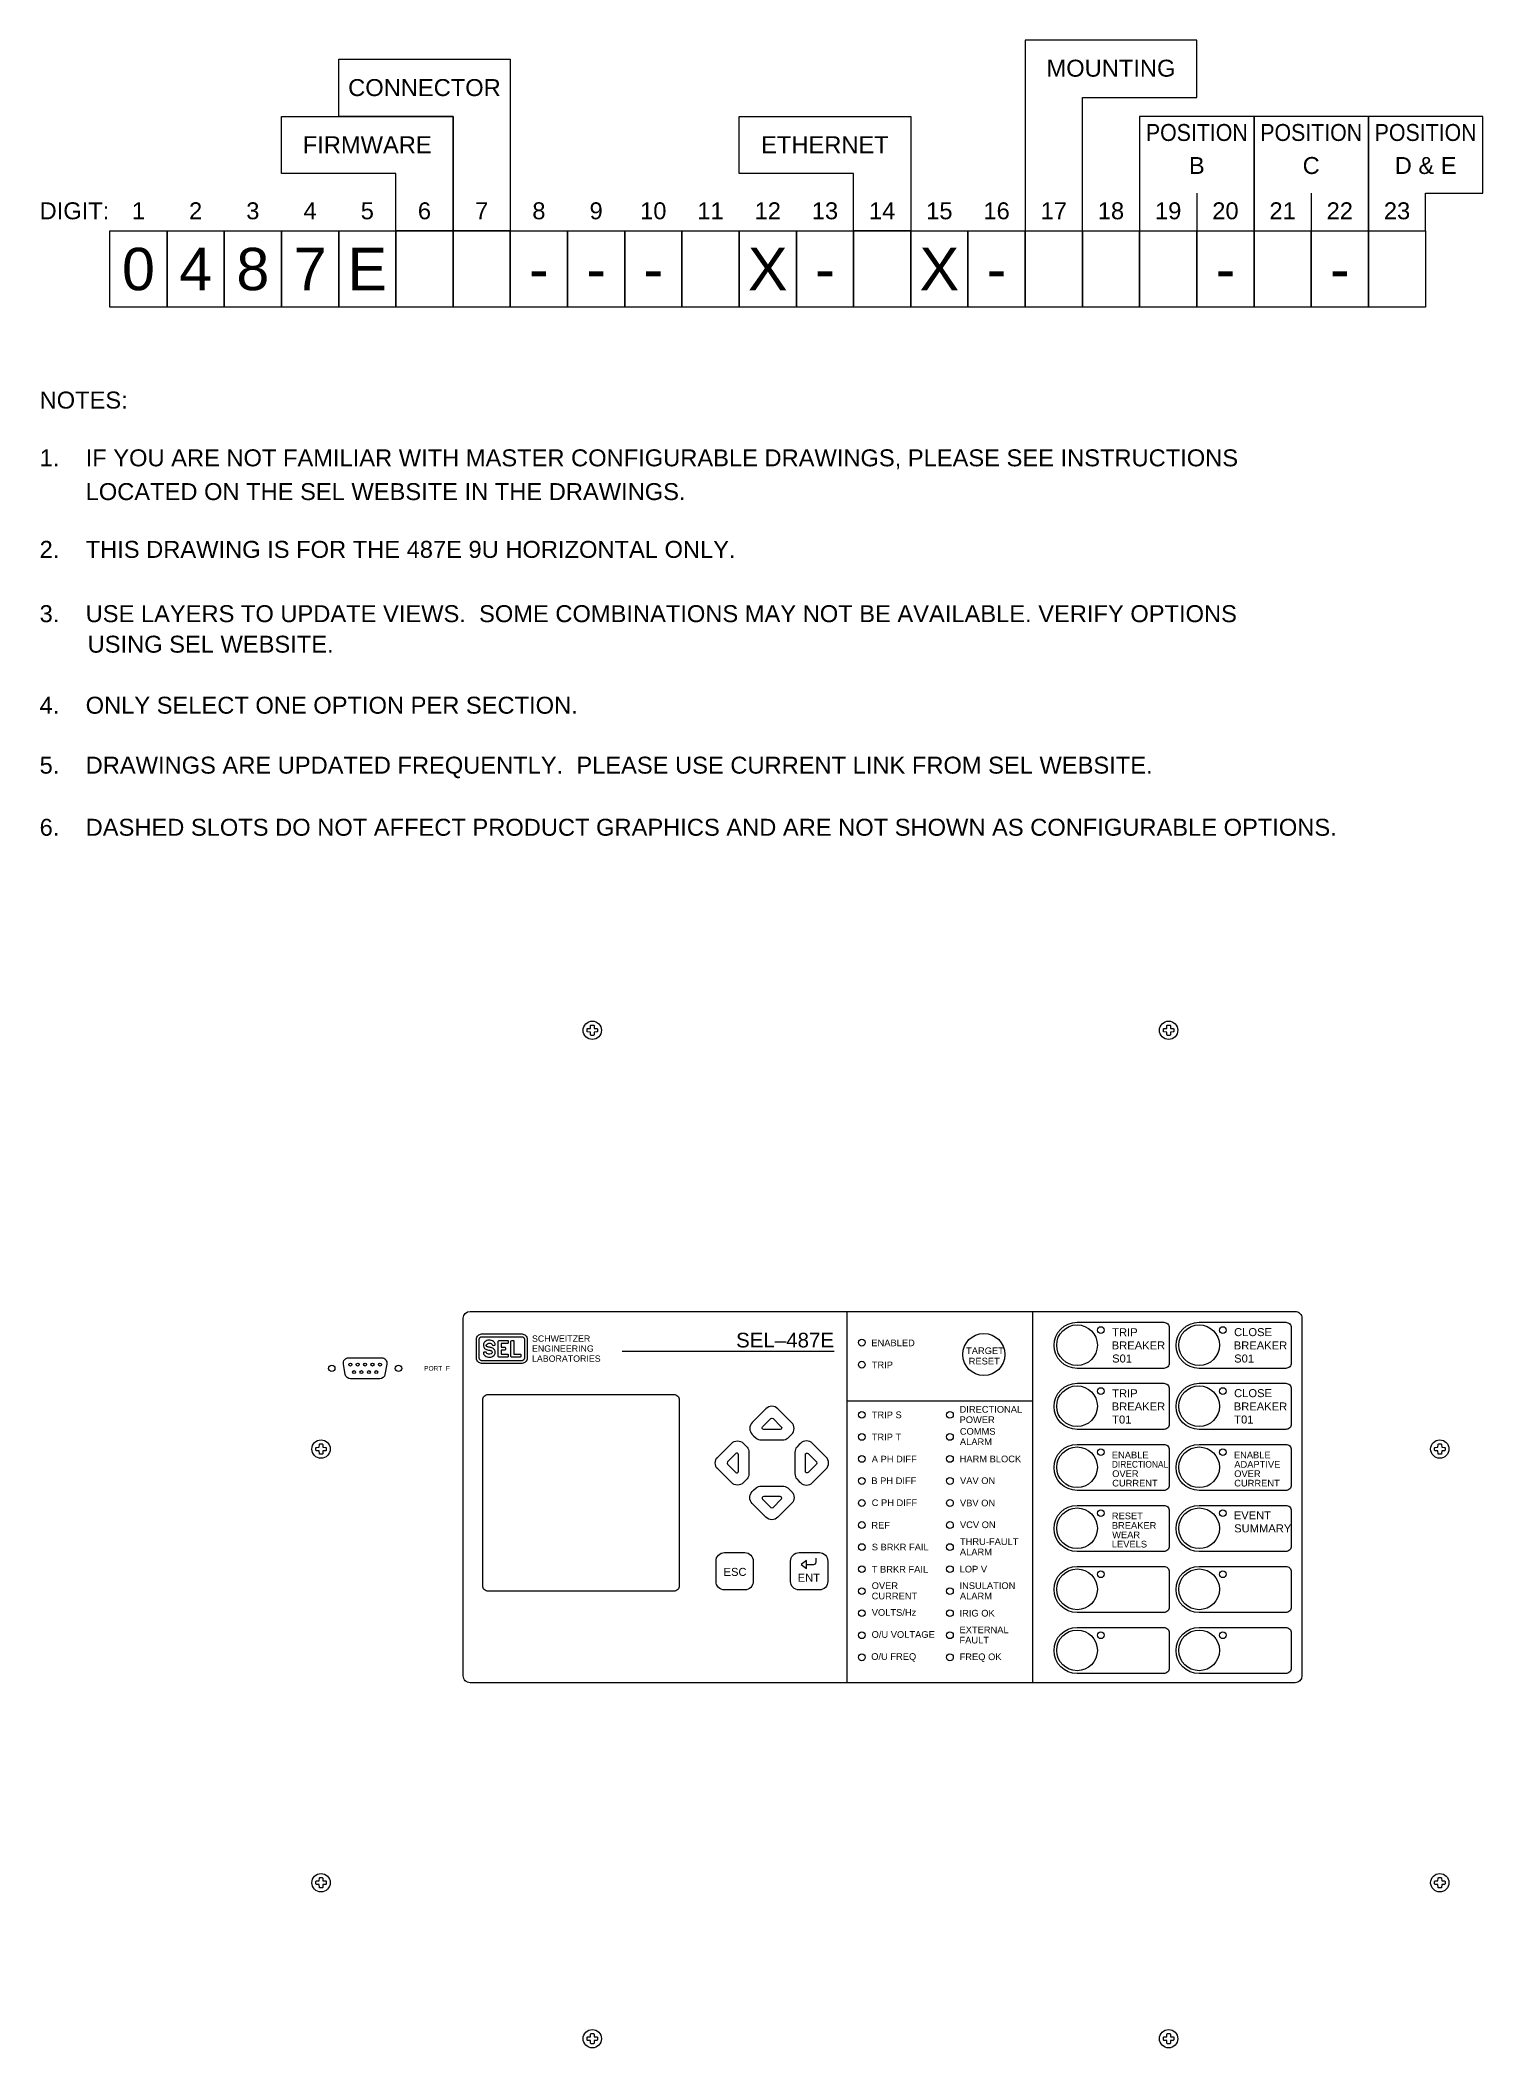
# Model space of a CAD drawing. Header units: inches. Extents: x 1 to 47, y 1 to 35.
# Drawn here: x 1.01 to 22.29, y 5.35 to 34.96 of the extents above; entities that cross this region are included whole.
import ezdxf
from ezdxf.enums import TextEntityAlignment as Align

# ---------------------------------------------------------------- set-up
doc = ezdxf.new("R2010")
doc.units = ezdxf.units.IN
doc.header["$MEASUREMENT"] = 0
doc.layers.add('8.0_____[DWG]', color=7, linetype='Continuous')
doc.styles.add('Arial', font='arial.ttf')

msp = doc.modelspace()

# ---------------------------------------------------------------- linework, layer by layer
at = {"layer": '8.0_____[DWG]'}
for points in [[(16.379, 34.118), (18.067, 34.118), (18.067, 34.962), (15.536, 34.962), (15.536, 32.149), (16.379, 32.149), (16.379, 34.118)], [(7.098, 33.836), (5.411, 33.836), (5.411, 34.68), (7.942, 34.68), (7.942, 32.149), (7.098, 32.149), (7.098, 33.836)], [(6.254, 32.993), (4.567, 32.993), (4.567, 33.836), (7.098, 33.836), (7.098, 32.149), (6.254, 32.149), (6.254, 32.993)], [(13.004, 32.993), (11.317, 32.993), (11.317, 33.836), (13.848, 33.836), (13.848, 32.149), (13.004, 32.149), (13.004, 32.993)], [(21.442, 32.149), (21.442, 32.704), (22.286, 32.704), (22.286, 33.836), (20.598, 33.836), (20.598, 32.149), (21.442, 32.149)], [(12.309, 12.542), (12.234, 12.484), (12.309, 12.425)]]:
    msp.add_lwpolyline(points, close=True, dxfattribs=at)
for points in [[(18.911, 32.149), (18.911, 33.836), (17.223, 33.836), (17.223, 32.149), (18.911, 32.149)], [(20.598, 32.149), (20.598, 33.836), (18.911, 33.836), (18.911, 32.149), (20.598, 32.149)], [(18.067, 32.704), (18.067, 32.149)], [(19.754, 32.704), (19.754, 32.149)], [(2.879, 31.024), (2.036, 31.024), (2.036, 32.149), (2.879, 32.149), (2.879, 31.024)], [(3.723, 31.024), (2.879, 31.024), (2.879, 32.149), (3.723, 32.149), (3.723, 31.024)], [(4.567, 31.024), (3.723, 31.024), (3.723, 32.149), (4.567, 32.149), (4.567, 31.024)], [(5.411, 31.024), (4.567, 31.024), (4.567, 32.149), (5.411, 32.149), (5.411, 31.024)], [(6.254, 31.024), (5.411, 31.024), (5.411, 32.149), (6.254, 32.149), (6.254, 31.024)], [(7.098, 31.024), (6.254, 31.024), (6.254, 32.149), (7.098, 32.149), (7.098, 31.024)], [(7.942, 31.024), (7.098, 31.024), (7.098, 32.149), (7.942, 32.149), (7.942, 31.024)], [(8.786, 31.024), (7.942, 31.024), (7.942, 32.149), (8.786, 32.149), (8.786, 31.024)], [(9.629, 31.024), (8.786, 31.024), (8.786, 32.149), (9.629, 32.149), (9.629, 31.024)], [(10.473, 31.024), (9.629, 31.024), (9.629, 32.149), (10.473, 32.149), (10.473, 31.024)], [(11.317, 31.024), (10.473, 31.024), (10.473, 32.149), (11.317, 32.149), (11.317, 31.024)], [(12.161, 31.024), (11.317, 31.024), (11.317, 32.149), (12.161, 32.149), (12.161, 31.024)], [(13.004, 31.024), (12.161, 31.024), (12.161, 32.149), (13.004, 32.149), (13.004, 31.024)], [(13.848, 31.024), (13.004, 31.024), (13.004, 32.149), (13.848, 32.149), (13.848, 31.024)], [(14.692, 31.024), (13.848, 31.024), (13.848, 32.149), (14.692, 32.149), (14.692, 31.024)], [(15.536, 31.024), (14.692, 31.024), (14.692, 32.149), (15.536, 32.149), (15.536, 31.024)], [(16.379, 31.024), (15.536, 31.024), (15.536, 32.149), (16.379, 32.149), (16.379, 31.024)], [(17.223, 31.024), (16.379, 31.024), (16.379, 32.149), (17.223, 32.149), (17.223, 31.024)], [(18.067, 31.024), (17.223, 31.024), (17.223, 32.149), (18.067, 32.149), (18.067, 31.024)], [(18.911, 31.024), (18.067, 31.024), (18.067, 32.149), (18.911, 32.149), (18.911, 31.024)], [(19.754, 31.024), (18.911, 31.024), (18.911, 32.149), (19.754, 32.149), (19.754, 31.024)], [(20.598, 31.024), (19.754, 31.024), (19.754, 32.149), (20.598, 32.149), (20.598, 31.024)], [(21.442, 31.024), (20.598, 31.024), (20.598, 32.149), (21.442, 32.149), (21.442, 31.024)], [(12.906, 16.214), (12.906, 10.739)], [(15.646, 16.214), (15.646, 10.739)], [(12.717, 15.624), (9.592, 15.624)], [(12.905, 14.897), (15.645, 14.897)]]:
    msp.add_lwpolyline(points, dxfattribs=at)
for points in [[(9.168, 20.437, -0.391794), (9.177, 20.429), (9.179, 20.389, 0.399739), (9.18, 20.388), (9.22, 20.386, -0.391859), (9.228, 20.377), (9.228, 20.343, -0.391764), (9.22, 20.335), (9.18, 20.333, 0.399816), (9.179, 20.332), (9.177, 20.292, -0.391825), (9.168, 20.284), (9.151, 20.284), (9.135, 20.284, -0.391806), (9.126, 20.292), (9.124, 20.332, 0.399638), (9.123, 20.333), (9.083, 20.335, -0.391814), (9.075, 20.343), (9.075, 20.377, -0.39186), (9.083, 20.386), (9.123, 20.388, 0.399739), (9.124, 20.389), (9.126, 20.429, -0.391769), (9.135, 20.437), (9.151, 20.437), (9.168, 20.437)], [(17.668, 20.437, -0.391794), (17.677, 20.429), (17.679, 20.389, 0.399739), (17.68, 20.388), (17.72, 20.386, -0.391859), (17.728, 20.377), (17.728, 20.343, -0.391764), (17.72, 20.335), (17.68, 20.333, 0.399816), (17.679, 20.332), (17.677, 20.292, -0.391825), (17.668, 20.284), (17.651, 20.284), (17.635, 20.284, -0.391806), (17.626, 20.292), (17.624, 20.332, 0.399638), (17.623, 20.333), (17.583, 20.335, -0.391814), (17.575, 20.343), (17.575, 20.377, -0.39186), (17.583, 20.386), (17.623, 20.388, 0.399739), (17.624, 20.389), (17.626, 20.429, -0.391769), (17.635, 20.437), (17.651, 20.437), (17.668, 20.437)], [(5.168, 14.261, -0.391794), (5.177, 14.253), (5.179, 14.213, 0.399739), (5.18, 14.212), (5.22, 14.21, -0.391859), (5.228, 14.201), (5.228, 14.167, -0.391764), (5.22, 14.159), (5.18, 14.157, 0.399816), (5.179, 14.156), (5.177, 14.116, -0.391825), (5.168, 14.108), (5.151, 14.108), (5.135, 14.108, -0.391806), (5.126, 14.116), (5.124, 14.156, 0.399638), (5.123, 14.157), (5.083, 14.159, -0.391814), (5.075, 14.167), (5.075, 14.201, -0.39186), (5.083, 14.21), (5.123, 14.212, 0.399739), (5.124, 14.213), (5.126, 14.253, -0.391769), (5.135, 14.261), (5.151, 14.261), (5.168, 14.261)], [(21.668, 14.261, -0.391794), (21.677, 14.253), (21.679, 14.213, 0.399739), (21.68, 14.212), (21.72, 14.21, -0.391859), (21.728, 14.201), (21.728, 14.167, -0.391764), (21.72, 14.159), (21.68, 14.157, 0.399816), (21.679, 14.156), (21.677, 14.116, -0.391825), (21.668, 14.108), (21.651, 14.108), (21.635, 14.108, -0.391806), (21.626, 14.116), (21.624, 14.156, 0.399638), (21.623, 14.157), (21.583, 14.159, -0.391814), (21.575, 14.167), (21.575, 14.201, -0.39186), (21.583, 14.21), (21.623, 14.212, 0.399739), (21.624, 14.213), (21.626, 14.253, -0.391769), (21.635, 14.261), (21.651, 14.261), (21.668, 14.261)], [(12.309, 12.484), (12.417, 12.484, 0.414214), (12.452, 12.519), (12.452, 12.576)], [(5.168, 7.866, -0.391794), (5.177, 7.858), (5.179, 7.818, 0.399739), (5.18, 7.817), (5.22, 7.815, -0.391859), (5.228, 7.806), (5.228, 7.772, -0.391764), (5.22, 7.764), (5.18, 7.762, 0.399816), (5.179, 7.761), (5.177, 7.721, -0.391825), (5.168, 7.713), (5.151, 7.713), (5.135, 7.713, -0.391806), (5.126, 7.721), (5.124, 7.761, 0.399638), (5.123, 7.762), (5.083, 7.764, -0.391814), (5.075, 7.772), (5.075, 7.806, -0.39186), (5.083, 7.815), (5.123, 7.817, 0.399739), (5.124, 7.818), (5.126, 7.858, -0.391769), (5.135, 7.866), (5.151, 7.866), (5.168, 7.866)], [(21.668, 7.866, -0.391794), (21.677, 7.858), (21.679, 7.818, 0.399739), (21.68, 7.817), (21.72, 7.815, -0.391859), (21.728, 7.806), (21.728, 7.772, -0.391764), (21.72, 7.764), (21.68, 7.762, 0.399816), (21.679, 7.761), (21.677, 7.721, -0.391825), (21.668, 7.713), (21.651, 7.713), (21.635, 7.713, -0.391806), (21.626, 7.721), (21.624, 7.761, 0.399638), (21.623, 7.762), (21.583, 7.764, -0.391814), (21.575, 7.772), (21.575, 7.806, -0.39186), (21.583, 7.815), (21.623, 7.817, 0.399739), (21.624, 7.818), (21.626, 7.858, -0.391769), (21.635, 7.866), (21.651, 7.866), (21.668, 7.866)], [(9.168, 5.566, -0.391794), (9.177, 5.558), (9.179, 5.518, 0.399739), (9.18, 5.517), (9.22, 5.515, -0.391859), (9.228, 5.506), (9.228, 5.472, -0.391764), (9.22, 5.464), (9.18, 5.462, 0.399816), (9.179, 5.461), (9.177, 5.421, -0.391825), (9.168, 5.413), (9.151, 5.413), (9.135, 5.413, -0.391806), (9.126, 5.421), (9.124, 5.461, 0.399638), (9.123, 5.462), (9.083, 5.464, -0.391814), (9.075, 5.472), (9.075, 5.506, -0.39186), (9.083, 5.515), (9.123, 5.517, 0.399739), (9.124, 5.518), (9.126, 5.558, -0.391769), (9.135, 5.566), (9.151, 5.566), (9.168, 5.566)], [(17.668, 5.566, -0.391794), (17.677, 5.558), (17.679, 5.518, 0.399739), (17.68, 5.517), (17.72, 5.515, -0.391859), (17.728, 5.506), (17.728, 5.472, -0.391764), (17.72, 5.464), (17.68, 5.462, 0.399816), (17.679, 5.461), (17.677, 5.421, -0.391825), (17.668, 5.413), (17.651, 5.413), (17.635, 5.413, -0.391806), (17.626, 5.421), (17.624, 5.461, 0.399638), (17.623, 5.462), (17.583, 5.464, -0.391814), (17.575, 5.472), (17.575, 5.506, -0.39186), (17.583, 5.515), (17.623, 5.517, 0.399739), (17.624, 5.518), (17.626, 5.558, -0.391769), (17.635, 5.566), (17.651, 5.566), (17.668, 5.566)]]:
    msp.add_lwpolyline(points, format="xyb", dxfattribs=at)
at = {"layer": '8.0_____[DWG]', "flags": 128}
for points in [[(7.349, 16.214), (19.517, 16.214, -0.414295), (19.617, 16.114), (19.617, 10.839, -0.414136), (19.517, 10.739), (7.349, 10.739, -0.41423), (7.249, 10.839), (7.249, 16.114, -0.414193)], [(16.301, 16.054), (17.581, 16.054, -0.414214), (17.661, 15.974), (17.661, 15.454, -0.414214), (17.581, 15.374), (16.301, 15.374, -1)], [(18.101, 16.054), (19.381, 16.054, -0.414214), (19.461, 15.974), (19.461, 15.454, -0.414214), (19.381, 15.374), (18.101, 15.374, -1)], [(16.301, 15.154), (17.581, 15.154, -0.414214), (17.661, 15.074), (17.661, 14.554, -0.414214), (17.581, 14.474), (16.301, 14.474, -1)], [(18.101, 15.154), (19.381, 15.154, -0.414214), (19.461, 15.074), (19.461, 14.554, -0.414214), (19.381, 14.474), (18.101, 14.474, -1)], [(7.615, 14.989), (10.355, 14.989, -0.414214), (10.435, 14.909), (10.435, 12.169, -0.414214), (10.355, 12.089), (7.615, 12.089, -0.414214), (7.535, 12.169), (7.535, 14.909, -0.414214)], [(7.615, 14.989), (10.355, 14.989, -0.414214), (10.435, 14.909), (10.435, 12.169, -0.414214), (10.355, 12.089), (7.615, 12.089, -0.414214), (7.535, 12.169), (7.535, 14.909, -0.414214)], [(16.301, 14.254), (17.581, 14.254, -0.414214), (17.661, 14.174), (17.661, 13.654, -0.414214), (17.581, 13.574), (16.301, 13.574, -1)], [(18.101, 14.254), (19.381, 14.254, -0.414214), (19.461, 14.174), (19.461, 13.654, -0.414214), (19.381, 13.574), (18.101, 13.574, -1)], [(16.301, 13.354), (17.581, 13.354, -0.414214), (17.661, 13.274), (17.661, 12.754, -0.414214), (17.581, 12.674), (16.301, 12.674, -1)], [(18.101, 13.354), (19.381, 13.354, -0.414214), (19.461, 13.274), (19.461, 12.754, -0.414214), (19.381, 12.674), (18.101, 12.674, -1)], [(16.301, 12.454), (17.581, 12.454, -0.414214), (17.661, 12.374), (17.661, 11.854, -0.414214), (17.581, 11.774), (16.301, 11.774, -1)], [(18.101, 12.454), (19.381, 12.454, -0.414214), (19.461, 12.374), (19.461, 11.854, -0.414214), (19.381, 11.774), (18.101, 11.774, -1)], [(16.301, 11.554), (17.581, 11.554, -0.414214), (17.661, 11.474), (17.661, 10.954, -0.414214), (17.581, 10.874), (16.301, 10.874, -1)], [(18.101, 11.554), (19.381, 11.554, -0.414214), (19.461, 11.474), (19.461, 10.954, -0.414214), (19.381, 10.874), (18.101, 10.874, -1)]]:
    msp.add_lwpolyline(points, format="xyb", close=True, dxfattribs=at)
at = {"layer": '8.0_____[DWG]'}
for points in [[(8.19, 15.523, -0.414214), (8.115, 15.448), (7.519, 15.448, -0.414214), (7.444, 15.523), (7.444, 15.807, -0.414214), (7.519, 15.882), (8.115, 15.882, -0.414214), (8.19, 15.807)], [(8.15, 15.523, -0.414214), (8.115, 15.488), (7.519, 15.488, -0.414214), (7.484, 15.523), (7.484, 15.807, -0.414214), (7.519, 15.842), (8.115, 15.842, -0.414214), (8.15, 15.807)], [(7.628, 15.79, 0.192116), (7.565, 15.765, 0.12608), (7.545, 15.726, 0.336344), (7.58, 15.657, 0.087668), (7.632, 15.643, -0.022201), (7.647, 15.64, -0.039737), (7.658, 15.637, -0.23043), (7.676, 15.619, -0.182747), (7.675, 15.604, -0.221111), (7.64, 15.585, -0.058363), (7.619, 15.585, -0.13415), (7.597, 15.596, 0.006668), (7.584, 15.611, 0.085557), (7.582, 15.613, 0.231613), (7.552, 15.611, 0.170757), (7.546, 15.603, 0.118457), (7.547, 15.591, 0.153081), (7.573, 15.558, 0.186266), (7.637, 15.539, 0.192116), (7.7, 15.565, 0.12608), (7.72, 15.603, 0.336344), (7.684, 15.672, 0.087668), (7.633, 15.686, -0.022201), (7.618, 15.689, -0.039737), (7.607, 15.692, -0.23043), (7.588, 15.711, -0.182747), (7.59, 15.725, -0.221111), (7.624, 15.744, -0.058363), (7.646, 15.744, -0.13415), (7.668, 15.733, 0.006668), (7.68, 15.718, 0.085557), (7.683, 15.716, 0.231613), (7.713, 15.719, 0.170757), (7.719, 15.726, 0.118457), (7.717, 15.738, 0.153081), (7.692, 15.771, 0.186266)], [(7.807, 15.642), (7.807, 15.585), (7.901, 15.585, -0.424366), (7.912, 15.573), (7.912, 15.553, -0.404134), (7.901, 15.541), (7.776, 15.541, -0.432614), (7.764, 15.554), (7.764, 15.774, -0.396049), (7.776, 15.786), (7.901, 15.786, -0.424366), (7.912, 15.775), (7.912, 15.754, -0.404134), (7.901, 15.743), (7.807, 15.743), (7.807, 15.686), (7.862, 15.686, -0.353971), (7.87, 15.676), (7.87, 15.676), (7.87, 15.652, -0.353971), (7.862, 15.642)], [(7.963, 15.786), (7.984, 15.786, -0.432614), (7.996, 15.774), (7.996, 15.585), (8.087, 15.585, -0.424366), (8.098, 15.573), (8.098, 15.553, -0.404134), (8.087, 15.541), (7.963, 15.541, -0.432614), (7.951, 15.554), (7.951, 15.774, -0.396049)], [(5.559, 15.531), (6.044, 15.531, -0.46318), (6.121, 15.438), (6.094, 15.285, -0.363045), (6.016, 15.22), (5.586, 15.22, -0.360245), (5.508, 15.285), (5.481, 15.438, -0.463312)], [(11.957, 14.319, 0.176539), (12.035, 14.346), (12.072, 14.382), (12.091, 14.401, 0.414214), (12.091, 14.578), (11.889, 14.779, 0.414214), (11.712, 14.779), (11.511, 14.578, 0.414214), (11.511, 14.401), (11.53, 14.382), (11.567, 14.346, 0.176539), (11.645, 14.319)], [(11.818, 14.635), (11.939, 14.513, -0.66386), (11.922, 14.473), (11.679, 14.473, -0.66386), (11.663, 14.513), (11.784, 14.635, -0.408376)], [(11.461, 13.823, -0.176539), (11.434, 13.745), (11.398, 13.708), (11.379, 13.689, -0.414214), (11.203, 13.689), (11.001, 13.891, -0.414214), (11.001, 14.067), (11.203, 14.269, -0.414214), (11.379, 14.269), (11.398, 14.25), (11.434, 14.213, -0.176539), (11.461, 14.135)], [(12.14, 13.823, 0.176539), (12.167, 13.745), (12.203, 13.708), (12.222, 13.689, 0.414214), (12.399, 13.689), (12.6, 13.891, 0.414214), (12.6, 14.067), (12.399, 14.269, 0.414214), (12.222, 14.269), (12.203, 14.25), (12.167, 14.213, 0.176539), (12.14, 14.135)], [(11.146, 13.962), (11.267, 13.841, 0.66386), (11.308, 13.858), (11.308, 14.1, 0.66386), (11.267, 14.117), (11.146, 13.996, 0.408376)], [(12.456, 13.962), (12.334, 13.841, -0.66386), (12.294, 13.858), (12.294, 14.1, -0.66386), (12.334, 14.117), (12.456, 13.996, -0.408376)], [(11.956, 13.639, -0.176539), (12.035, 13.612), (12.072, 13.576), (12.091, 13.557, -0.414214), (12.091, 13.38), (11.889, 13.179, -0.414214), (11.712, 13.179), (11.511, 13.38, -0.414214), (11.511, 13.557), (11.53, 13.576), (11.567, 13.612, -0.176539), (11.645, 13.639)], [(11.817, 13.323), (11.939, 13.445, 0.66386), (11.922, 13.486), (11.679, 13.486, 0.66386), (11.662, 13.445), (11.784, 13.323, 0.408376)], [(11.101, 12.658), (11.401, 12.658, -0.414214), (11.526, 12.533), (11.526, 12.233, -0.414214), (11.401, 12.108), (11.101, 12.108, -0.414214), (10.976, 12.233), (10.976, 12.533, -0.414214)], [(12.2, 12.658), (12.5, 12.658, -0.414214), (12.625, 12.533), (12.625, 12.233, -0.414214), (12.5, 12.108), (12.2, 12.108, -0.414214), (12.075, 12.233), (12.075, 12.533, -0.414214)]]:
    msp.add_lwpolyline(points, format="xyb", close=True, dxfattribs=at)
for centre, radius in [((9.151, 20.36), 0.135), ((17.651, 20.36), 0.135), ((16.651, 15.939), 0.05), ((18.451, 15.939), 0.05), ((13.126, 15.754), 0.05), ((14.926, 15.579), 0.31), ((5.309, 15.375), 0.047), ((5.583, 15.431), 0.0225), ((5.692, 15.431), 0.0225), ((5.801, 15.431), 0.0225), ((5.91, 15.431), 0.0225), ((6.02, 15.431), 0.0225), ((6.293, 15.375), 0.047), ((13.126, 15.429), 0.05), ((5.638, 15.319), 0.0225), ((5.747, 15.319), 0.0225), ((5.856, 15.319), 0.0225), ((5.965, 15.319), 0.0225), ((16.651, 15.039), 0.05), ((18.451, 15.039), 0.05), ((13.126, 14.689), 0.05), ((14.426, 14.689), 0.05), ((5.151, 14.184), 0.135), ((13.126, 14.364), 0.05), ((14.426, 14.364), 0.05), ((21.651, 14.184), 0.135), ((13.126, 14.039), 0.05), ((14.426, 14.039), 0.05), ((16.651, 14.139), 0.05), ((18.451, 14.139), 0.05), ((13.126, 13.714), 0.05), ((14.426, 13.714), 0.05), ((13.126, 13.389), 0.05), ((14.426, 13.389), 0.05), ((13.126, 13.064), 0.05), ((14.426, 13.064), 0.05), ((16.651, 13.239), 0.05), ((18.451, 13.239), 0.05), ((13.126, 12.739), 0.05), ((14.426, 12.739), 0.05), ((13.126, 12.414), 0.05), ((14.426, 12.414), 0.05), ((13.126, 12.089), 0.05), ((14.426, 12.089), 0.05), ((16.651, 12.339), 0.05), ((18.451, 12.339), 0.05), ((13.126, 11.764), 0.05), ((14.426, 11.764), 0.05), ((13.126, 11.439), 0.05), ((14.426, 11.439), 0.05), ((16.651, 11.439), 0.05), ((18.451, 11.439), 0.05), ((13.126, 11.114), 0.05), ((14.426, 11.114), 0.05), ((5.151, 7.789), 0.135), ((21.651, 7.789), 0.135), ((9.151, 5.489), 0.135), ((17.651, 5.489), 0.135)]:
    msp.add_circle(centre, radius, dxfattribs=at)
for centre in [(16.301, 15.716), (18.101, 15.716), (16.301, 14.816), (18.101, 14.816), (16.301, 13.916), (18.101, 13.916), (16.301, 13.016), (18.101, 13.016), (16.301, 12.116), (18.101, 12.116), (16.301, 11.216), (18.101, 11.216)]:
    msp.add_ellipse(centre, major_axis=(-0.3, 0), ratio=0.999907, dxfattribs=at)

# ---------------------------------------------------------------- texts
at = {"layer": '8.0_____[DWG]', "style": 'Arial'}
for s, height, p in [('MOUNTING', 0.25, (16.801, 34.423)), ('CONNECTOR', 0.25, (6.676, 34.137)), ('FIRMWARE', 0.25, (5.832, 33.294)), ('ETHERNET', 0.25, (12.582, 33.294)), ('B', 0.25, (18.067, 32.988)), ('C', 0.25, (19.754, 32.988)), ('D & E', 0.25, (21.442, 32.988)), ('1', 0.25, (2.458, 32.32)), ('2', 0.25, (3.301, 32.32)), ('3', 0.25, (4.145, 32.32)), ('4', 0.25, (4.989, 32.32)), ('5', 0.25, (5.833, 32.32)), ('6', 0.25, (6.676, 32.32)), ('7', 0.25, (7.52, 32.32)), ('8', 0.25, (8.364, 32.32)), ('9', 0.25, (9.208, 32.32)), ('10', 0.25, (10.051, 32.32)), ('11', 0.25, (10.895, 32.32)), ('12', 0.25, (11.739, 32.32)), ('13', 0.25, (12.583, 32.32)), ('14', 0.25, (13.426, 32.32)), ('15', 0.25, (14.27, 32.32)), ('16', 0.25, (15.114, 32.32)), ('17', 0.25, (15.958, 32.32)), ('18', 0.25, (16.801, 32.32)), ('19', 0.25, (17.645, 32.32)), ('20', 0.25, (18.489, 32.32)), ('21', 0.25, (19.333, 32.32)), ('22', 0.25, (20.176, 32.32)), ('23', 0.25, (21.02, 32.32)), ('0', 0.625, (2.458, 31.274)), ('4', 0.625, (3.301, 31.274)), ('8', 0.625, (4.145, 31.274)), ('7', 0.625, (4.989, 31.274)), ('E', 0.625, (5.833, 31.274)), ('X', 0.625, (11.739, 31.274)), ('X', 0.625, (14.27, 31.274)), ('-', 0.625, (8.364, 31.274)), ('-', 0.625, (9.208, 31.274)), ('-', 0.625, (10.051, 31.274)), ('-', 0.625, (12.583, 31.274)), ('-', 0.625, (15.114, 31.274)), ('-', 0.625, (18.489, 31.274)), ('-', 0.625, (20.176, 31.274))]:
    msp.add_text(s, height=height, dxfattribs=at).set_placement(p, align=Align.CENTER)
at = {"layer": '8.0_____[DWG]', "style": 'Arial', "width": 0.9}
for p in [(18.067, 33.475), (19.754, 33.475), (21.442, 33.475)]:
    msp.add_text('POSITION', height=0.25, dxfattribs=at).set_placement(p, align=Align.CENTER)
at = {"layer": '8.0_____[DWG]', "style": 'Arial'}
for s, height, p in [('DIGIT:', 0.25, (1, 32.32)), ('NOTES:', 0.25, (1, 29.529)), ('1.    IF YOU ARE NOT FAMILIAR WITH MASTER CONFIGURABLE DRAWINGS, PLEASE SEE INSTRUCTIONS', 0.25, (1, 28.677)), ('       LOCATED ON THE SEL WEBSITE IN THE DRAWINGS.', 0.25, (1, 28.179)), ('2.    THIS DRAWING IS FOR THE 487E 9U HORIZONTAL ONLY.', 0.25, (1, 27.327)), ('3.    USE LAYERS TO UPDATE VIEWS.  SOME COMBINATIONS MAY NOT BE AVAILABLE. VERIFY OPTIONS', 0.25, (1, 26.379)), ('       USING SEL WEBSITE.', 0.25, (1.029, 25.929)), ('4.    ONLY SELECT ONE OPTION PER SECTION.', 0.25, (1, 25.029)), ('5.    DRAWINGS ARE UPDATED FREQUENTLY.  PLEASE USE CURRENT LINK FROM SEL WEBSITE.', 0.25, (1, 24.145)), ('6.    DASHED SLOTS DO NOT AFFECT PRODUCT GRAPHICS AND ARE NOT SHOWN AS CONFIGURABLE OPTIONS.', 0.25, (1, 23.229)), ('SCHWEITZER', 0.0931, (8.262, 15.767)), ('ENGINEERING', 0.09313, (8.262, 15.62)), ('ENABLED', 0.0983, (13.267, 15.701)), ('TRIP', 0.118, (16.819, 15.848)), ('BREAKER', 0.118, (16.812, 15.654)), ('BREAKER', 0.118, (18.612, 15.654)), ('CLOSE', 0.118, (18.617, 15.85)), ('PORT  F', 0.0688, (6.672, 15.34)), ('LABORATORIES', 0.09313, (8.262, 15.472)), ('TRIP', 0.0983, (13.273, 15.377)), ('TARGET', 0.0983, (14.664, 15.585)), ('RESET', 0.0983, (14.703, 15.432)), ('S01', 0.118, (16.818, 15.461)), ('S01', 0.118, (18.618, 15.461)), ('DIRECTIONAL', 0.09833, (14.568, 14.721)), ('TRIP', 0.118, (16.819, 14.948)), ('BREAKER', 0.118, (16.812, 14.754)), ('CLOSE', 0.118, (18.617, 14.95)), ('BREAKER', 0.118, (18.612, 14.754)), ('TRIP S', 0.0983, (13.273, 14.64)), ('POWER', 0.0983, (14.568, 14.568)), ('T01', 0.118, (16.819, 14.561)), ('T01', 0.118, (18.619, 14.561)), ('TRIP T', 0.0983, (13.273, 14.313)), ('ALARM', 0.0983, (14.573, 14.243)), ('COMMS', 0.0983, (14.572, 14.396)), ('A PH DIFF', 0.0983, (13.273, 13.988)), ('HARM BLOCK', 0.0983, (14.569, 13.99)), ('ENABLE', 0.0983, (16.814, 14.048)), ('ADAPTIVE', 0.0983, (18.62, 13.909)), ('ENABLE', 0.0983, (18.614, 14.048)), ('B PH DIFF', 0.0983, (13.267, 13.668)), ('VAV ON', 0.0983, (14.575, 13.669)), ('OVER', 0.0983, (16.819, 13.772)), ('CURRENT', 0.0983, (16.819, 13.633)), ('OVER', 0.0983, (18.619, 13.772)), ('CURRENT', 0.0983, (18.619, 13.633)), ('C PH DIFF', 0.0983, (13.272, 13.344)), ('VBV ON', 0.0983, (14.574, 13.34)), ('REF', 0.0983, (13.267, 13.013)), ('VCV ON', 0.0983, (14.574, 13.019)), ('RESET', 0.0983, (16.814, 13.15)), ('BREAKER', 0.0983, (16.814, 13.009)), ('EVENT', 0.118, (18.612, 13.148)), ('SUMMARY', 0.118, (18.618, 12.956)), ('S BRKR FAIL', 0.09833, (13.273, 12.69)), ('THRU-FAULT', 0.0983, (14.574, 12.771)), ('WEAR', 0.0983, (16.819, 12.87)), ('LEVELS', 0.0983, (16.814, 12.733)), ('T BRKR FAIL', 0.09833, (13.273, 12.363)), ('ALARM', 0.0983, (14.573, 12.618)), ('LOP V', 0.0983, (14.569, 12.365)), ('ESC', 0.118, (11.087, 12.314)), ('ENT', 0.118, (12.181, 12.228)), ('OVER', 0.0983, (13.272, 12.121)), ('INSULATION', 0.0983, (14.567, 12.121)), ('CURRENT', 0.0983, (13.272, 11.968)), ('ALARM', 0.0983, (14.573, 11.968)), ('VOLTS/Hz', 0.0983, (13.273, 11.726)), ('EXTERNAL', 0.0983, (14.567, 11.469)), ('IRIG OK', 0.0983, (14.568, 11.715)), ('O/U VOLTAGE', 0.09833, (13.271, 11.401)), ('FAULT', 0.0983, (14.567, 11.318)), ('O/U FREQ', 0.0983, (13.265, 11.076)), ('FREQ OK', 0.0983, (14.569, 11.072))]:
    msp.add_text(s, height=height, dxfattribs=at).set_placement(p)
msp.add_text('SEL–487E', height=0.2163, dxfattribs=at).set_placement((12.717, 15.683), align=Align.RIGHT)
at = {"layer": '8.0_____[DWG]', "style": 'Arial', "width": 0.9}
msp.add_text('DIRECTIONAL', height=0.09833, dxfattribs=at).set_placement((16.814, 13.911))

doc.saveas('drawing.dxf')
